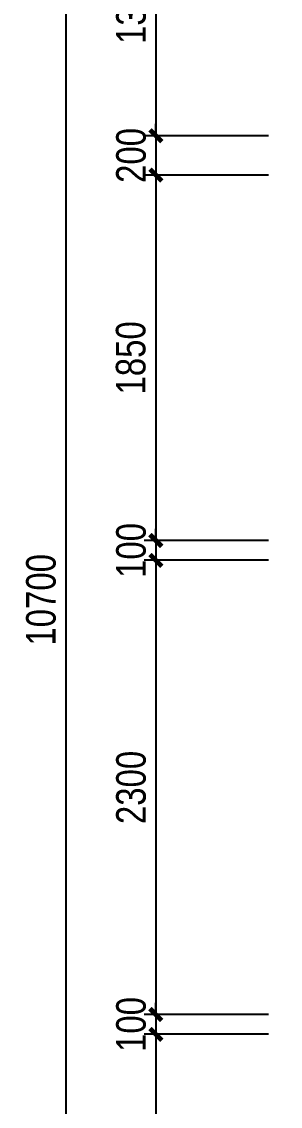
# Model space of a CAD drawing. Extents: x 160245 to 405305, y -111140 to 232735.
# Drawn here: x 268272 to 269583, y -101205 to -95713 of the extents above; entities that cross this region are included whole.
import ezdxf

# ---------------------------------------------------------------- set-up
doc = ezdxf.new("R2010")
doc.units = 0
doc.header["$LTSCALE"] = 10
doc.header["$MEASUREMENT"] = 0
doc.layers.get('Defpoints').update_dxf_attribs({"color": 229})
doc.layers.add('P-o 原建筑尺寸', color=8, linetype='Continuous')
doc.styles.add('PDC DIM', font='PMingLiU-ExtB.ttf', dxfattribs={"width": 0.85})
doc.dimstyles.new('PDC-A2', dxfattribs={"dimscale": 0, "dimtxt": 2.5, "dimasz": 1, "dimexe": 1, "dimexo": 1, "dimgap": 0.7, "dimtad": 1, "dimdec": 0, "dimtxsty": 'PDC DIM', "dimblk": 'ARCHTICK', "dimcen": 1, "dimdle": 1, "dimclrd": 8, "dimclre": 8, "dimclrt": 9, "dimadec": 0, "dimazin": 0, "dimtfac": 1, "dimtdec": 0, "dimtix": 1, "dimtmove": 2, "dimatfit": 3, "dimldrblk": 'PDC A2 T R', "dimfxl": 10, "dimfxlon": 1, "dimarcsym": 0})

# ---------------------------------------------------------------- blocks, each defined once
blk = doc.blocks.new('_ArchTick')
at = {"color": 0, "linetype": 'ByBlock', "const_width": 0.4}
blk.add_lwpolyline([(-0.5, -0.5), (0.5, 0.5)], dxfattribs=at)
blk = doc.blocks.new('*D1013')
at = {"layer": 'Defpoints', "color": 0, "transparency": 16777216}
for p in [(269583.5, -94990.6), (268952.7, -96290.6), (269583.5, -96290.6)]:
    blk.add_point(p, dxfattribs=at)
at = {"layer": 'P-o 原建筑尺寸', "color": 8, "lineweight": -2, "transparency": 16777216}
for p, q in [((268952.7, -94930.6), (268952.7, -96350.6)), ((269523.5, -94990.6), (268892.7, -94990.6)), ((269523.5, -96290.6), (268892.7, -96290.6))]:
    blk.add_line(p, q, dxfattribs=at)
at = {"layer": 'P-o 原建筑尺寸', "color": 8, "lineweight": -2, "transparency": 16777216, "xscale": 60, "yscale": 60, "zscale": 60}
for p, rotation in [((268952.7, -94990.6), 90), ((268952.7, -96290.6), 270)]:
    blk.add_blockref('_ArchTick', p, dxfattribs=dict(at, rotation=rotation))
at = {"layer": 'P-o 原建筑尺寸', "color": 9, "transparency": 16777216, "insert": (268827.2, -95640.6), "char_height": 150, "attachment_point": 5, "rotation": 90, "style": 'PDC DIM'}
blk.add_mtext('1300', dxfattribs=at)
blk = doc.blocks.new('PDC A2 T R')
at = {"color": 0, "linetype": 'ByBlock'}
blk.add_line((0, 0), (-2, 0), dxfattribs=at)
for points in [[(-2.147, 0.886), (-1.491, 1.345), (-0.6, 0), (0, 0)], [(-2.147, -0.886), (-1.491, -1.345), (-0.6, 0), (0, 0)]]:
    blk.add_solid(points, dxfattribs=at)
blk = doc.blocks.new('*D1014')
at = {"layer": 'Defpoints', "color": 0, "transparency": 16777216}
for p in [(269583.5, -96290.6), (268952.7, -96490.6), (269583.5, -96490.6)]:
    blk.add_point(p, dxfattribs=at)
at = {"layer": 'P-o 原建筑尺寸', "color": 8, "lineweight": -2, "transparency": 16777216}
for p, q in [((268952.7, -96290.6), (268952.7, -96230.6)), ((269523.5, -96290.6), (268892.7, -96290.6)), ((268952.7, -96290.6), (268952.7, -96490.6)), ((269523.5, -96490.6), (268892.7, -96490.6)), ((268952.7, -96490.6), (268952.7, -96550.6))]:
    blk.add_line(p, q, dxfattribs=at)
at = {"layer": 'P-o 原建筑尺寸', "color": 8, "lineweight": -2, "transparency": 16777216, "xscale": 60, "yscale": 60, "zscale": 60}
for p, rotation in [((268952.7, -96290.6), 270), ((268952.7, -96490.6), 90)]:
    blk.add_blockref('_ArchTick', p, dxfattribs=dict(at, rotation=rotation))
at = {"layer": 'P-o 原建筑尺寸', "color": 9, "transparency": 16777216, "insert": (268827.2, -96390.6), "char_height": 150, "attachment_point": 5, "rotation": 90, "style": 'PDC DIM'}
blk.add_mtext('200', dxfattribs=at)
blk = doc.blocks.new('*D1015')
at = {"layer": 'Defpoints', "color": 0}
for p in [(269583.5, -96490.6), (268952.7, -98340.6), (269583.5, -98340.6)]:
    blk.add_point(p, dxfattribs=at)
at = {"layer": 'P-o 原建筑尺寸', "color": 8, "lineweight": -2}
for p, q in [((268952.7, -96430.6), (268952.7, -98400.6)), ((269523.5, -96490.6), (268892.7, -96490.6)), ((269523.5, -98340.6), (268892.7, -98340.6))]:
    blk.add_line(p, q, dxfattribs=at)
at = {"layer": 'P-o 原建筑尺寸', "color": 8, "lineweight": -2, "xscale": 60, "yscale": 60, "zscale": 60}
for p, rotation in [((268952.7, -96490.6), 90), ((268952.7, -98340.6), 270)]:
    blk.add_blockref('_ArchTick', p, dxfattribs=dict(at, rotation=rotation))
at = {"layer": 'P-o 原建筑尺寸', "color": 9, "insert": (268825.8, -97415.6), "char_height": 150, "attachment_point": 5, "rotation": 90, "style": 'PDC DIM'}
blk.add_mtext('1850', dxfattribs=at)
blk = doc.blocks.new('*D1016')
at = {"layer": 'Defpoints', "color": 0}
for p in [(269583.5, -98340.6), (268952.7, -98440.6), (269583.5, -98440.6)]:
    blk.add_point(p, dxfattribs=at)
at = {"layer": 'P-o 原建筑尺寸', "color": 8, "lineweight": -2}
for p, q in [((268952.7, -98340.6), (268952.7, -98280.6)), ((269523.5, -98340.6), (268892.7, -98340.6)), ((268952.7, -98340.6), (268952.7, -98440.6)), ((269523.5, -98440.6), (268892.7, -98440.6)), ((268952.7, -98440.6), (268952.7, -98500.6))]:
    blk.add_line(p, q, dxfattribs=at)
at = {"layer": 'P-o 原建筑尺寸', "color": 8, "lineweight": -2, "xscale": 60, "yscale": 60, "zscale": 60}
for p, rotation in [((268952.7, -98340.6), 270), ((268952.7, -98440.6), 90)]:
    blk.add_blockref('_ArchTick', p, dxfattribs=dict(at, rotation=rotation))
at = {"layer": 'P-o 原建筑尺寸', "color": 9, "insert": (268827.2, -98390.6), "char_height": 150, "attachment_point": 5, "rotation": 90, "style": 'PDC DIM'}
blk.add_mtext('100', dxfattribs=at)
blk = doc.blocks.new('*D1017')
at = {"layer": 'Defpoints', "color": 0}
for p in [(269583.5, -98440.6), (268952.7, -100740.6), (269583.5, -100740.6)]:
    blk.add_point(p, dxfattribs=at)
at = {"layer": 'P-o 原建筑尺寸', "color": 8, "lineweight": -2}
for p, q in [((268952.7, -98380.6), (268952.7, -100800.6)), ((269523.5, -98440.6), (268892.7, -98440.6)), ((269523.5, -100740.6), (268892.7, -100740.6))]:
    blk.add_line(p, q, dxfattribs=at)
at = {"layer": 'P-o 原建筑尺寸', "color": 8, "lineweight": -2, "xscale": 60, "yscale": 60, "zscale": 60}
for p, rotation in [((268952.7, -98440.6), 90), ((268952.7, -100740.6), 270)]:
    blk.add_blockref('_ArchTick', p, dxfattribs=dict(at, rotation=rotation))
at = {"layer": 'P-o 原建筑尺寸', "color": 9, "insert": (268827.2, -99590.6), "char_height": 150, "attachment_point": 5, "rotation": 90, "style": 'PDC DIM'}
blk.add_mtext('2300', dxfattribs=at)
blk = doc.blocks.new('*D1018')
at = {"layer": 'Defpoints', "color": 0}
for p in [(269583.5, -100740.6), (268952.7, -100840.6), (269583.5, -100840.6)]:
    blk.add_point(p, dxfattribs=at)
at = {"layer": 'P-o 原建筑尺寸', "color": 8, "lineweight": -2}
for p, q in [((268952.7, -100740.6), (268952.7, -100680.6)), ((269523.5, -100740.6), (268892.7, -100740.6)), ((268952.7, -100740.6), (268952.7, -100840.6)), ((269523.5, -100840.6), (268892.7, -100840.6)), ((268952.7, -100840.6), (268952.7, -100900.6))]:
    blk.add_line(p, q, dxfattribs=at)
at = {"layer": 'P-o 原建筑尺寸', "color": 8, "lineweight": -2, "xscale": 60, "yscale": 60, "zscale": 60}
for p, rotation in [((268952.7, -100740.6), 270), ((268952.7, -100840.6), 90)]:
    blk.add_blockref('_ArchTick', p, dxfattribs=dict(at, rotation=rotation))
at = {"layer": 'P-o 原建筑尺寸', "color": 9, "insert": (268827.2, -100790.6), "char_height": 150, "attachment_point": 5, "rotation": 90, "style": 'PDC DIM'}
blk.add_mtext('100', dxfattribs=at)
blk = doc.blocks.new('*D1019')
at = {"layer": 'Defpoints', "color": 0}
for p in [(269583.5, -100840.6), (268952.7, -103790.6), (269583.5, -103790.6)]:
    blk.add_point(p, dxfattribs=at)
at = {"layer": 'P-o 原建筑尺寸', "color": 8, "lineweight": -2}
for p, q in [((268952.7, -100780.6), (268952.7, -103850.6)), ((269523.5, -100840.6), (268892.7, -100840.6)), ((269523.5, -103790.6), (268892.7, -103790.6))]:
    blk.add_line(p, q, dxfattribs=at)
at = {"layer": 'P-o 原建筑尺寸', "color": 8, "lineweight": -2, "xscale": 60, "yscale": 60, "zscale": 60}
for p, rotation in [((268952.7, -100840.6), 90), ((268952.7, -103790.6), 270)]:
    blk.add_blockref('_ArchTick', p, dxfattribs=dict(at, rotation=rotation))
at = {"layer": 'P-o 原建筑尺寸', "color": 9, "insert": (268824.8, -102315.6), "char_height": 150, "attachment_point": 5, "rotation": 90, "style": 'PDC DIM'}
blk.add_mtext('2950', dxfattribs=at)
blk = doc.blocks.new('*D1021')
at = {"layer": 'Defpoints', "color": 0, "transparency": 16777216}
for p in [(269583.5, -93290.6), (268496.2, -103990.6), (269583.5, -103990.6)]:
    blk.add_point(p, dxfattribs=at)
at = {"layer": 'P-o 原建筑尺寸', "color": 8, "lineweight": -2, "transparency": 16777216}
for p, q in [((268496.2, -93230.6), (268496.2, -104050.6)), ((269096.2, -93290.6), (268436.2, -93290.6)), ((269096.2, -103990.6), (268436.2, -103990.6))]:
    blk.add_line(p, q, dxfattribs=at)
at = {"layer": 'P-o 原建筑尺寸', "color": 8, "lineweight": -2, "transparency": 16777216, "xscale": 60, "yscale": 60, "zscale": 60}
for p, rotation in [((268496.2, -93290.6), 90), ((268496.2, -103990.6), 270)]:
    blk.add_blockref('_ArchTick', p, dxfattribs=dict(at, rotation=rotation))
at = {"layer": 'P-o 原建筑尺寸', "color": 9, "transparency": 16777216, "insert": (268370.7, -98640.6), "char_height": 150, "attachment_point": 5, "rotation": 90, "style": 'PDC DIM'}
blk.add_mtext('10700', dxfattribs=at)

msp = doc.modelspace()

# ---------------------------------------------------------------- dimensions: what is measured, and where the dimension line sits
at = {"layer": 'P-o 原建筑尺寸'}
for base, p1, p2, picture, middle in [((268496.2, -103990.6), (269583.5, -93290.6), (269583.5, -103990.6), '*D1021', (268370.7, -98640.6)), ((268952.7, -96290.6), (269583.5, -94990.6), (269583.5, -96290.6), '*D1013', (268827.2, -95640.6)), ((268952.7, -96490.6), (269583.5, -96290.6), (269583.5, -96490.6), '*D1014', (268827.2, -96390.6)), ((268952.7, -98340.6), (269583.5, -96490.6), (269583.5, -98340.6), '*D1015', (268825.8, -97415.6)), ((268952.7, -98440.6), (269583.5, -98340.6), (269583.5, -98440.6), '*D1016', (268827.2, -98390.6)), ((268952.7, -100740.6), (269583.5, -98440.6), (269583.5, -100740.6), '*D1017', (268827.2, -99590.6)), ((268952.7, -100840.6), (269583.5, -100740.6), (269583.5, -100840.6), '*D1018', (268827.2, -100790.6)), ((268952.7, -103790.6), (269583.5, -100840.6), (269583.5, -103790.6), '*D1019', (268824.8, -102315.6))]:
    dim = msp.add_linear_dim(base=base, p1=p1, p2=p2, angle=90, dimstyle='PDC-A2', override={"dimscale": 60}, dxfattribs=at)
    dim.commit()
    dim.dimension.update_dxf_attribs({"geometry": picture, "text_midpoint": middle})

doc.saveas('drawing.dxf')
